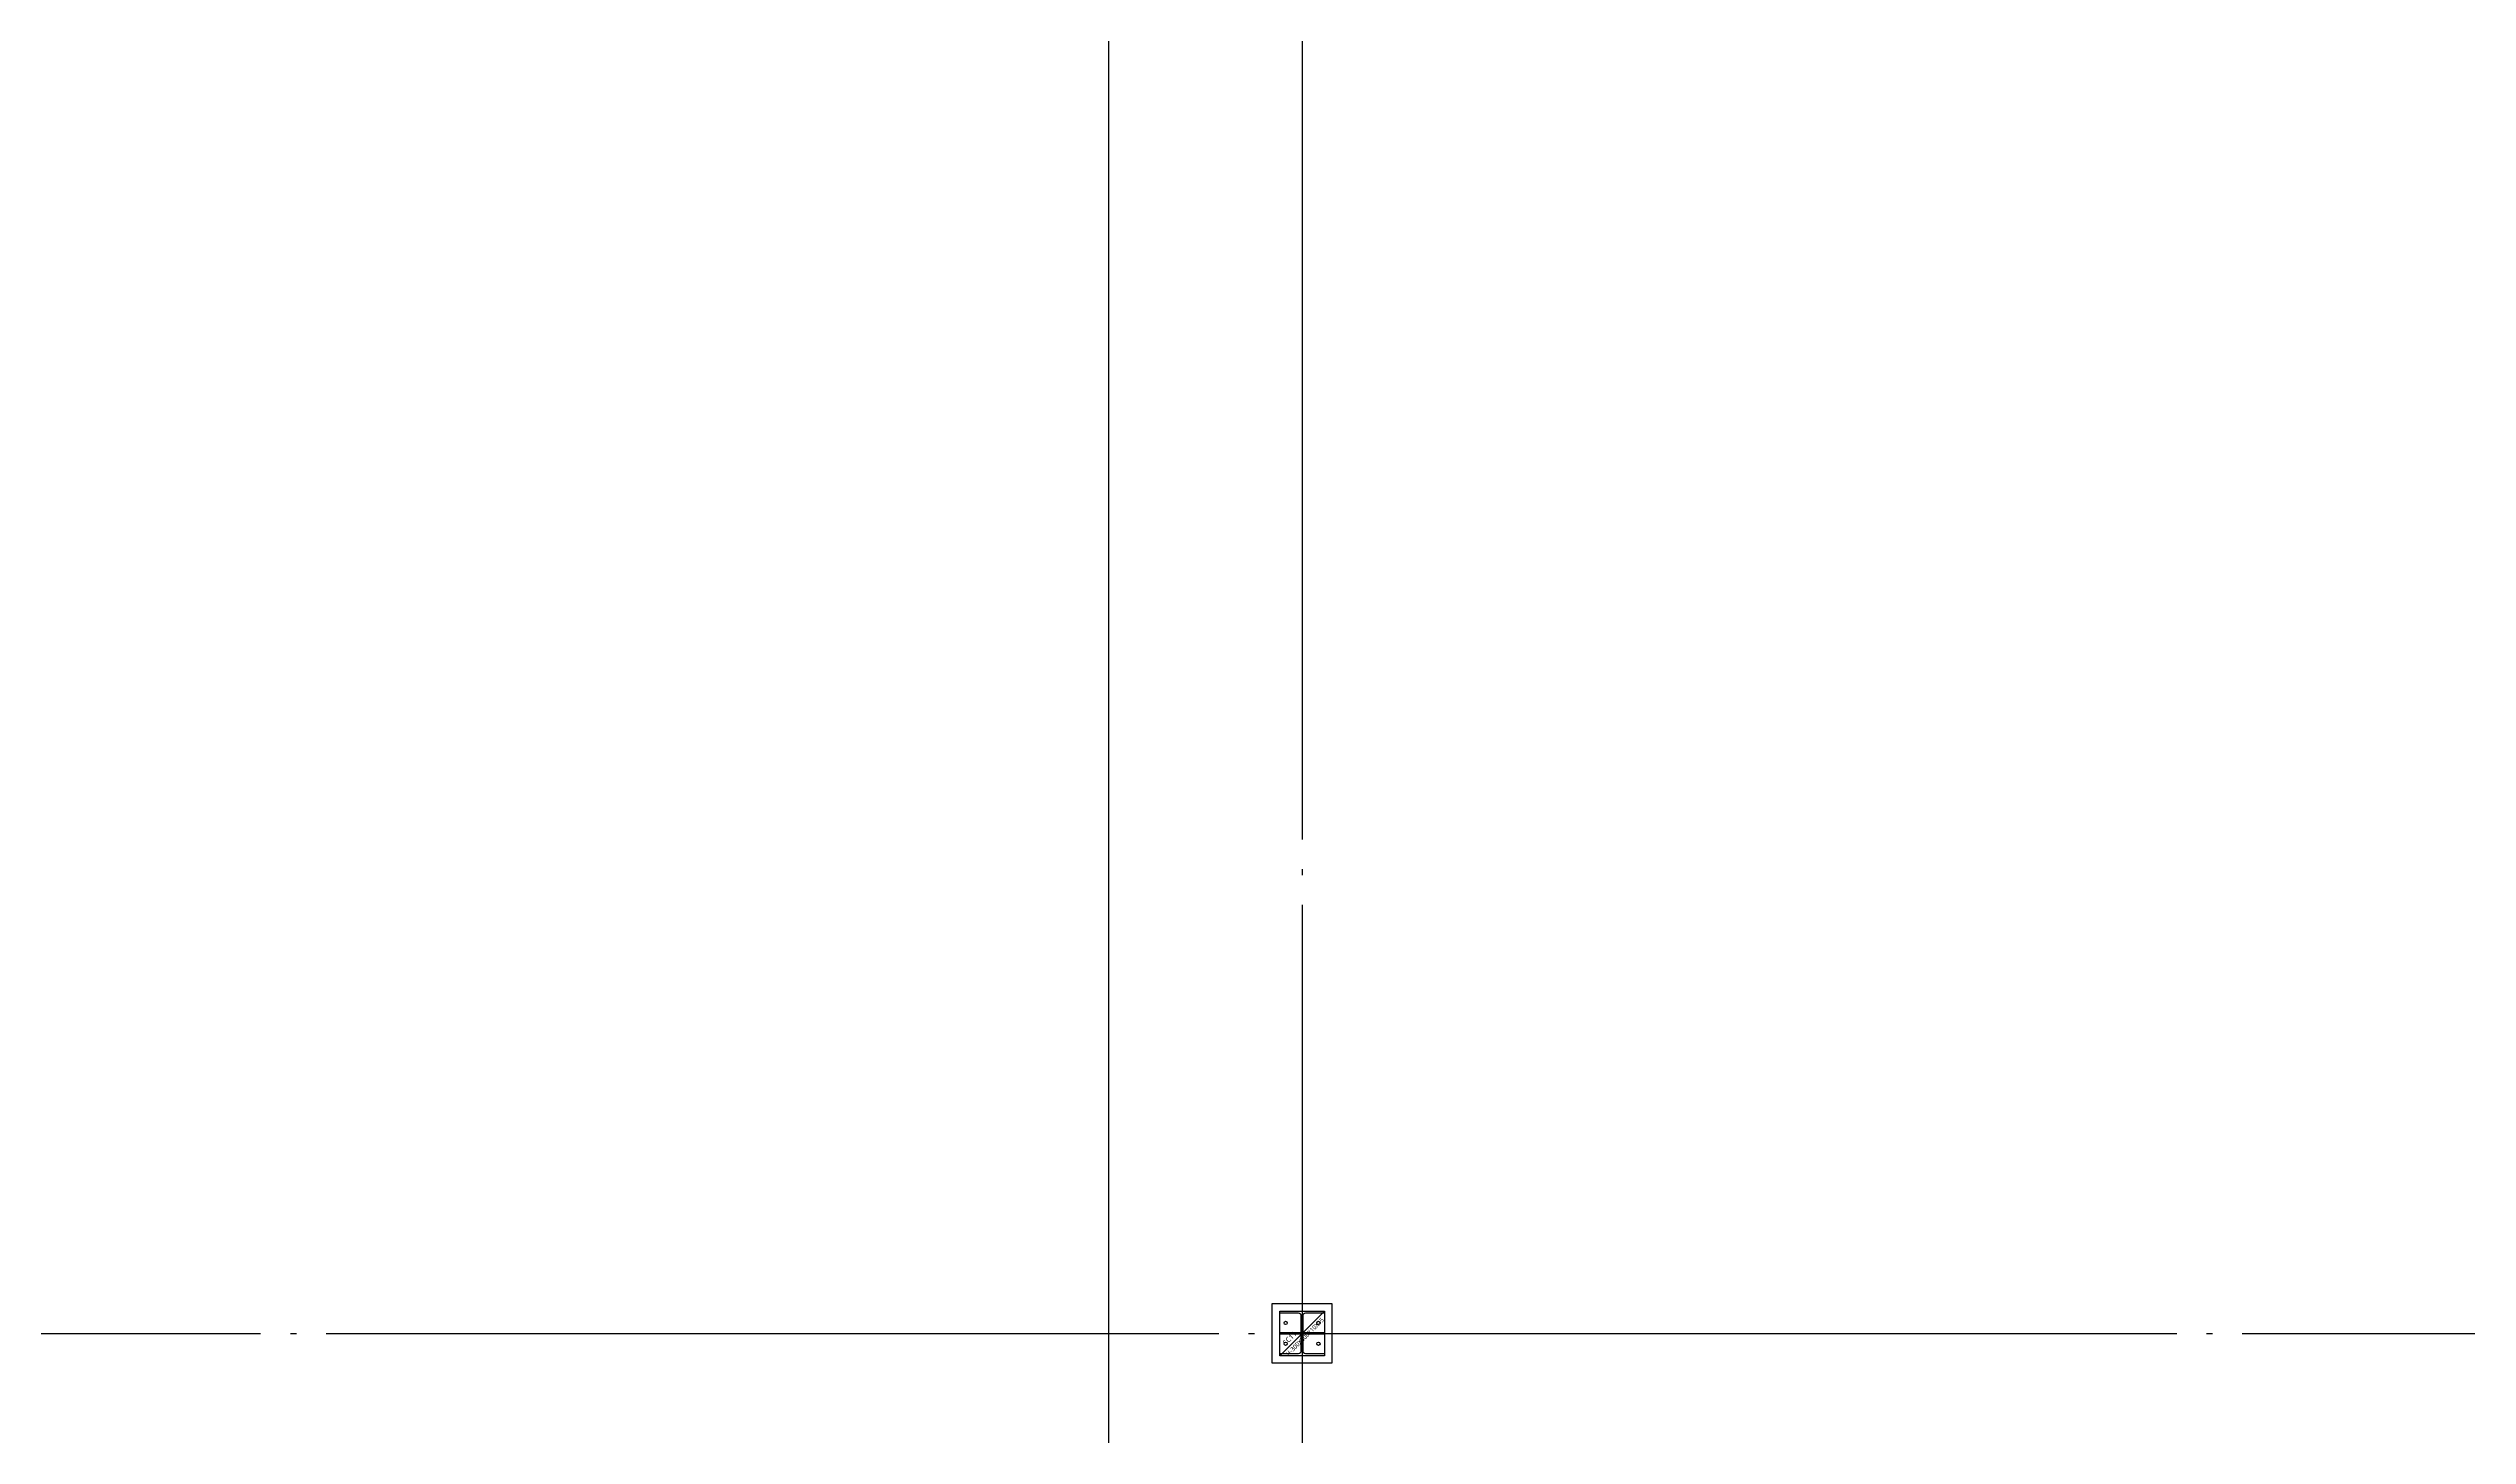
# Model space of a CAD drawing. Header units: millimetres. Extents: x -734060 to 504600, y -7739 to 118800.
# Drawn here: x 69073 to 85335, y 72213 to 81537 of the extents above; entities that cross this region are included whole.
import ezdxf
from ezdxf.enums import TextEntityAlignment as Align

# ---------------------------------------------------------------- set-up
doc = ezdxf.new("R2010")
doc.units = ezdxf.units.MM
doc.header["$LTSCALE"] = 200
doc.linetypes.add('CEN-GAUN', pattern=[32.2, 30, -1, 0.2, -1])
doc.layers.get('DEFPOINTS').update_dxf_attribs({"color": 137})
for name, color, linetype in [('09GIRDER', 2, 'Continuous'), ('CEN', 1, 'CEN-GAUN'), ('Slab Line', 7, 'Continuous'), ('STEEL BASE', 13, 'Continuous')]:
    doc.layers.add(name, color=color, linetype=linetype)
doc.styles.add('스타일1', font='malgun.ttf')

# ---------------------------------------------------------------- blocks, each defined once
blk = doc.blocks.new('S-SC11')
at = {"layer": '09GIRDER'}
blk.add_lwpolyline([(-150, -150), (-150, -135), (-23, -135, 0.414214), (-5, -117), (-5, 117, 0.414214), (-23, 135), (-150, 135), (-150, 150), (150, 150), (150, 135), (23, 135, 0.414214), (5, 117), (5, -117, 0.414214), (23, -135), (150, -135), (150, -150)], format="xyb", close=True, dxfattribs=at)
at = {"layer": 'DEFPOINTS'}
blk.add_line((-150, -150), (150, 150), dxfattribs=at)
blk.add_lwpolyline([(-150, 150), (150, 150), (150, -150), (-150, -150)], close=True, dxfattribs=at)
at = {"layer": 'STEEL BASE'}
for points in [[(-200, 200), (200, 200), (200, -200), (-200, -200)], [(-150, 6), (-5, 6), (-5, -6), (-150, -6)], [(5, 6), (150, 6), (150, -6), (5, -6)]]:
    blk.add_lwpolyline(points, close=True, dxfattribs=at)
for centre in [(-110, 70), (110, 70), (-110, -70), (110, -70)]:
    blk.add_circle(centre, 11, dxfattribs=at)
at = {"layer": 'DEFPOINTS', "style": '스타일1'}
blk.add_text('SC11', height=35, rotation=45, dxfattribs=at).set_placement((-109, -83))
blk.add_text('H-300X300X10X15', height=30, rotation=45, dxfattribs=at).set_placement((19, -23), align=Align.MIDDLE_CENTER)
blk = doc.blocks.new('x-stu-1Fcol')
blk.add_blockref('S-SC11', (36000, -13000))

msp = doc.modelspace()

# ---------------------------------------------------------------- linework, layer by layer
at = {"layer": 'CEN'}
for p, q in [((77500, 95100), (77500, 32900)), ((32300, 72900), (117500, 72900))]:
    msp.add_line(p, q, dxfattribs=at)
at = {"layer": 'Slab Line'}
msp.add_lwpolyline([(76200, 85800), (76200, 71700), (91200, 71700)], dxfattribs=at)

# ---------------------------------------------------------------- block references
msp.add_blockref('x-stu-1Fcol', (41500, 85900))

doc.saveas('drawing.dxf')
